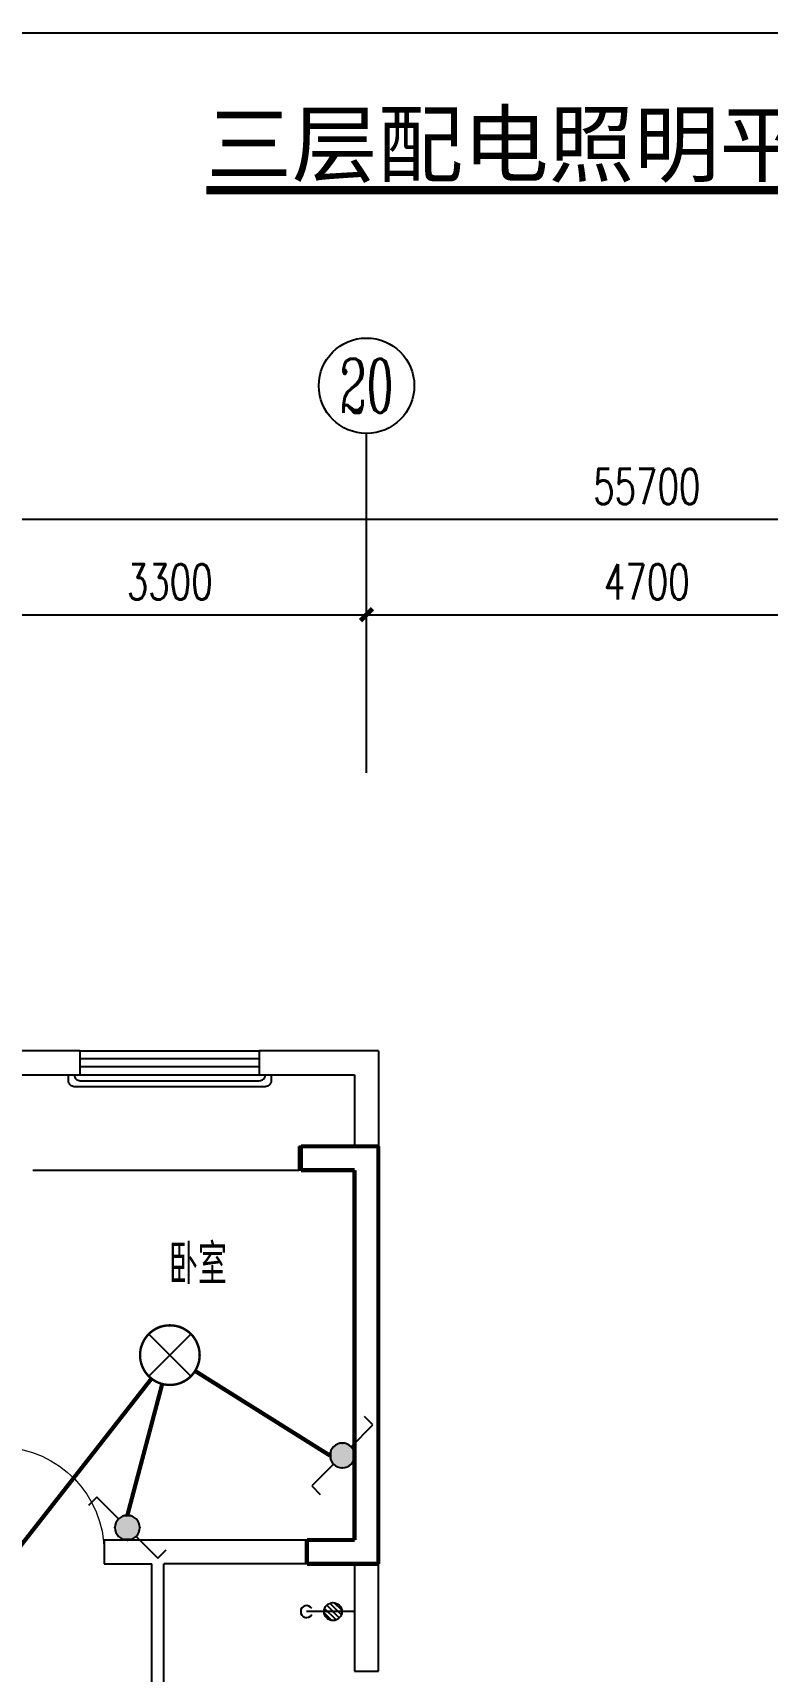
# Model space of a CAD drawing. Extents: x -993182 to -819982, y 169304 to 600104.
# Drawn here: x -959447 to -953289, y 314068 to 327804 of the extents above; entities that cross this region are included whole.
import ezdxf
from ezdxf.enums import TextEntityAlignment as Align

# ---------------------------------------------------------------- set-up
doc = ezdxf.new("R2010")
doc.units = 0
doc.header["$LTSCALE"] = 1000
doc.header["$MEASUREMENT"] = 0
for name, color, linetype in [('AXIS', 3, 'Continuous'), ('AXIS_TEXT', 7, 'Continuous'), ('DIM_SYMB', 3, 'Continuous'), ('EQUIP-照明', 3, 'Continuous'), ('PUB_TEXT', 7, 'Continuous'), ('WALL', 4, 'Continuous'), ('WINDOW', 2, 'Continuous'), ('WIRE-照明', 1, 'Continuous'), ('家具', 187, 'Continuous'), ('栏杆', 169, 'Continuous'), ('表格', 157, 'Continuous'), ('面层', 215, 'Continuous')]:
    doc.layers.add(name, color=color, linetype=linetype)
doc.styles.add('-黑体', font='simhei.ttf')
doc.styles.add('_TCH_AXIS', font='COMPLEX', dxfattribs={"bigfont": 'GBCBIG'})
doc.styles.add('_TCH_DIM_T3', font='SIMPLEX', dxfattribs={"width": 0.705882, "bigfont": 'GBCBIG'})
doc.styles.add('_TEL_DIM', font='ICED', dxfattribs={"width": 0.8, "height": 3.5, "bigfont": 'BZHZ'})
doc.styles.add('COMPLEX', font='COMPLEX')
doc.styles.get("Standard").update_dxf_attribs({"font": 'gbenor.shx', "bigfont": 'gbcbig.shx'})
doc.dimstyles.new('_TCH_ARCH&&100', dxfattribs={"dimtxt": 297.5, "dimasz": 100, "dimexe": 250, "dimexo": 300, "dimgap": 126.25, "dimtad": 1, "dimdec": 0, "dimzin": 0, "dimdsep": 46, "dimtxsty": '_TCH_DIM_T3', "dimblk": 'ARCHTICK', "dimcen": 0.09, "dimclrt": 7, "dimazin": 2, "dimtfac": 1, "dimtdec": 0, "dimtix": 1, "dimtmove": 2, "dimatfit": 3, "dimfxl": 0, "dimtolj": 1, "dimtzin": 0, "dimarcsym": 0})

# ---------------------------------------------------------------- blocks, each defined once
blk = doc.blocks.new('$lvtry$00000168')
at = {"color": 0}
blk.add_line((0, 0), (0, -395), dxfattribs=at)
blk.add_arc((0, -395), 50, 121.0332, 58.9668, dxfattribs=at)
for p in [(0, 0), (0, -223)]:
    blk.add_point(p, dxfattribs=at)
blk = doc.blocks.new('$lvtry$00000171')
for p, q in [((-74, 11), (-11, 74)), ((-70, -27), (27, 70)), ((-53, -53), (53, 53)), ((-27, -70), (70, 27)), ((11, -74), (74, -11))]:
    blk.add_line(p, q)
blk.add_circle((0, 0), 75)
blk.add_point((0, 0))
blk = doc.blocks.new('A$C6BE329BC')
at = {"layer": '家具'}
blk.add_blockref('$lvtry$00000168', (75, 445), dxfattribs=at)
at = {"layer": '家具', "rotation": 180}
blk.add_blockref('$lvtry$00000171', (75, 271), dxfattribs=at)
blk = doc.blocks.new('q4')
at = {"color": 3, "const_width": 35}
for points in [[(-509960, -491595), (-509310, -491595)], [(-509960, -491795), (-509960, -491595)], [(-509310, -495095), (-509310, -491595)], [(-509960, -491795), (-509510, -491795)], [(-509510, -494895), (-509510, -491795)], [(-509910, -494895), (-509510, -494895)], [(-509910, -495095), (-509910, -494895)], [(-509910, -495095), (-509310, -495095)]]:
    blk.add_lwpolyline(points, dxfattribs=at)
blk = doc.blocks.new('$WINLIB2D$00000001')
at = {"color": 0}
for points in [[(-0.5, 0.5), (-0.5, -0.5)], [(-0.5, 0.5), (0.5, 0.5)], [(0.5, -0.5), (0.5, 0.5)], [(0.5, 0.1667), (-0.5, 0.1667)], [(0.5, -0.1667), (-0.5, -0.1667)], [(-0.5, -0.5), (0.5, -0.5)]]:
    blk.add_lwpolyline(points, dxfattribs=at)
blk = doc.blocks.new('$DorLib2D$00000001')
for p, q in [((0.45, 0.975), (0.5, 0.975)), ((0.45, 0), (0.45, 0.975)), ((0.5, 0), (0.5, 0.975)), ((0.5, 0), (0.45, 0))]:
    blk.add_line(p, q)
at = {"lineweight": 13}
blk.add_arc((0.475, 0), 0.975, 91.4693, 180, dxfattribs=at)
blk = doc.blocks.new('_AXISO')
blk.add_circle((0, 0), 0.5)
at = {"layer": 'AXIS_TEXT', "style": 'COMPLEX', "width": 1.041667}
blk.add_attdef('A', text='', height=0.56, dxfattribs=at).set_placement((-0.25, -0.28), (0.25, -0.28), align=Align.FIT)
blk = doc.blocks.new('_ArchTick')
at = {"color": 0, "linetype": 'ByBlock', "const_width": 0.4}
blk.add_lwpolyline([(-0.5, -0.5), (0.5, 0.5)], dxfattribs=at)
blk = doc.blocks.new('*D862')
at = {"layer": 'AXIS', "color": 0, "lineweight": -2}
for p, q in [((-343309, -422720), (-343309, -420344)), ((-287609, -422720), (-287609, -420344)), ((-343309, -420594), (-287609, -420594))]:
    blk.add_line(p, q, dxfattribs=at)
at = {"layer": 'Defpoints', "color": 0}
for p in [(-287609, -420594), (-343309, -423020), (-287609, -423020)]:
    blk.add_point(p, dxfattribs=at)
at = {"layer": 'AXIS', "color": 0, "lineweight": -2, "xscale": 100, "yscale": 100, "zscale": 100, "rotation": 180}
blk.add_blockref('_ArchTick', (-343309, -420594), dxfattribs=at)
at = {"layer": 'AXIS', "color": 0, "lineweight": -2, "xscale": 100, "yscale": 100, "zscale": 100}
blk.add_blockref('_ArchTick', (-287609, -420594), dxfattribs=at)
at = {"layer": 'AXIS', "color": 7, "insert": (-315459, -420319), "char_height": 297.5, "attachment_point": 5, "style": '_TCH_DIM_T3'}
blk.add_mtext('\\A1;55700', dxfattribs=at)
blk = doc.blocks.new('*D873')
at = {"layer": 'AXIS', "color": 0, "lineweight": -2}
for p, q in [((-321109, -422720), (-321109, -421144)), ((-317809, -422720), (-317809, -421144)), ((-321109, -421394), (-317809, -421394))]:
    blk.add_line(p, q, dxfattribs=at)
at = {"layer": 'Defpoints', "color": 0}
for p in [(-317809, -421394), (-321109, -423020), (-317809, -423020)]:
    blk.add_point(p, dxfattribs=at)
at = {"layer": 'AXIS', "color": 0, "lineweight": -2, "xscale": 100, "yscale": 100, "zscale": 100, "rotation": 180}
blk.add_blockref('_ArchTick', (-321109, -421394), dxfattribs=at)
at = {"layer": 'AXIS', "color": 0, "lineweight": -2, "xscale": 100, "yscale": 100, "zscale": 100}
blk.add_blockref('_ArchTick', (-317809, -421394), dxfattribs=at)
at = {"layer": 'AXIS', "color": 7, "insert": (-319459, -421119), "char_height": 297.5, "attachment_point": 5, "style": '_TCH_DIM_T3'}
blk.add_mtext('\\A1;3300', dxfattribs=at)
blk = doc.blocks.new('*D874')
at = {"layer": 'AXIS', "color": 0, "lineweight": -2}
for p, q in [((-317809, -422720), (-317809, -421144)), ((-313109, -422720), (-313109, -421144)), ((-317809, -421394), (-313109, -421394))]:
    blk.add_line(p, q, dxfattribs=at)
at = {"layer": 'Defpoints', "color": 0}
for p in [(-313109, -421394), (-317809, -423020), (-313109, -423020)]:
    blk.add_point(p, dxfattribs=at)
at = {"layer": 'AXIS', "color": 0, "lineweight": -2, "xscale": 100, "yscale": 100, "zscale": 100, "rotation": 180}
blk.add_blockref('_ArchTick', (-317809, -421394), dxfattribs=at)
at = {"layer": 'AXIS', "color": 0, "lineweight": -2, "xscale": 100, "yscale": 100, "zscale": 100}
blk.add_blockref('_ArchTick', (-313109, -421394), dxfattribs=at)
at = {"layer": 'AXIS', "color": 7, "insert": (-315459, -421119), "char_height": 297.5, "attachment_point": 5, "style": '_TCH_DIM_T3'}
blk.add_mtext('\\A1;4700', dxfattribs=at)
blk = doc.blocks.new('$equip$00002539')
for p, q in [((-0.354, 0.354), (0.354, -0.354)), ((0.354, 0.354), (-0.354, -0.354))]:
    blk.add_line(p, q)
at = {"const_width": 0.04}
blk.add_lwpolyline([(-0.5, 0, 1), (0.5, 0, 1), (-0.5, 0, 0.911406)], format="xyb", dxfattribs=at)
blk.add_circle((0, 0), 0.5)
for p in [(0, 0.5), (-0.5, 0), (0.5, 0), (0, -0.5)]:
    blk.add_point(p)
at = {"color": 7, "style": '_TEL_DIM', "flags": 1}
blk.add_attdef('A', text='', height=0.00002, dxfattribs=at).set_placement((0, 0), align=Align.MIDDLE_CENTER)
blk = doc.blocks.new('$equip$00001208')
for p, q in [((0.147, 0.356), (0.512, 0.72)), ((0.512, 0.72), (0.653, 0.579)), ((-0.147, 0.061), (-0.512, -0.304)), ((-0.512, -0.304), (-0.653, -0.162))]:
    blk.add_line(p, q)
blk.add_circle((0, 0.208), 0.208)
for points in [[(-0.18, 0.312), (0.18, 0.312), (-0.208, 0.208), (0.208, 0.208)], [(-0.104, 0.389), (0.104, 0.389), (-0.18, 0.312), (0.18, 0.312)], [(0, 0.417), (0, 0.417), (-0.104, 0.389), (0.104, 0.389)], [(-0.18, 0.104), (0.18, 0.104), (-0.208, 0.208), (0.208, 0.208)], [(-0.104, 0.028), (0.104, 0.028), (-0.18, 0.104), (0.18, 0.104)], [(0, 0), (0, 0), (-0.104, 0.028), (0.104, 0.028)]]:
    blk.add_solid(points)
at = {"layer": 'EQUIP-照明'}
for p in [(0, 0.417), (-0.208, 0.208), (0, 0), (0.208, 0.208)]:
    blk.add_point(p, dxfattribs=at)
at = {"layer": 'EQUIP-照明', "flags": 9}
blk.add_attdef('A', (0, 0), '', height=0.00002, dxfattribs=at)
blk = doc.blocks.new('5#、7#楼参照')
at = {"layer": 'AXIS'}
blk.add_line((-317808.8, -422074.7), (-317808.8, -419874.4), dxfattribs=at)
at = {"layer": 'WALL'}
for p, q in [((-320208.8, -425050.9), (-321208.8, -425050.9)), ((-320208.8, -425250.9), (-320208.8, -425050.9)), ((-317708.8, -425050.9), (-318708.8, -425050.9)), ((-318708.8, -425050.9), (-318708.8, -425250.9)), ((-317708.8, -425050.9), (-317708.8, -425950.9)), ((-321008.8, -425250.9), (-320208.8, -425250.9)), ((-318708.8, -425250.9), (-317908.8, -425250.9)), ((-317908.8, -425250.9), (-317908.8, -425850.9)), ((-317908.8, -425850.9), (-318377.8, -425850.9)), ((-318377.8, -426050.9), (-318377.8, -425850.9)), ((-317908.8, -426050.9), (-318377.8, -426050.9)), ((-317908.8, -426050.9), (-317908.8, -429150.9)), ((-317708.8, -425950.9), (-317708.8, -429250.9)), ((-319508.8, -429150.9), (-320008.8, -429150.9)), ((-320008.8, -429150.9), (-320008.8, -429350.9)), ((-317908.8, -429150.9), (-319508.8, -429150.9)), ((-320008.8, -429350.9), (-319608.8, -429350.9)), ((-319608.8, -430450.9), (-319608.8, -429350.9)), ((-319508.8, -430550.9), (-319508.8, -429350.9)), ((-317908.8, -429350.9), (-319508.8, -429350.9)), ((-317908.8, -429350.9), (-317908.8, -430250.9)), ((-317708.8, -430250.9), (-317708.8, -429250.9)), ((-317908.8, -430250.9), (-317708.8, -430250.9))]:
    blk.add_line(p, q, dxfattribs=at)
at = {"layer": 'WINDOW'}
blk.add_line((-320607.8, -426050.9), (-318377.8, -426050.9), dxfattribs=at)
at = {"layer": '栏杆'}
for points in [[(-318608.8, -425250.9), (-318608.8, -425300.9, -0.4142136), (-318658.8, -425350.9), (-320258.8, -425350.9, -0.4142136), (-320308.8, -425300.9), (-320308.8, -425250.9)], [(-320258.8, -425250.9), (-320258.8, -425250.9, 0.4142136), (-320208.8, -425300.9), (-318708.8, -425300.9, 0.4142136), (-318658.8, -425250.9), (-318658.8, -425250.9)]]:
    blk.add_lwpolyline(points, format="xyb", dxfattribs=at)
at = {"layer": '表格'}
blk.add_lwpolyline([(-351842.7, -416515.5), (-278242.7, -416515.5)], dxfattribs=at)
at = {"rotation": 270.0000000000217}
blk.add_blockref('A$C6BE329BC', (-318361.1, -429675.9), dxfattribs=at)
at = {"layer": 'AXIS'}
ref = blk.add_blockref('_AXISO', (-317808.8, -419474.4), dxfattribs=dict(at, xscale=800, yscale=800, zscale=800))
ref.add_attrib('A', '20', dxfattribs={"layer": 'AXIS_TEXT', "height": 452.55, "style": '_TCH_AXIS', "width": 0.617647}).set_placement((-318035.1, -419700.7), (-317582.5, -419700.7), align=Align.FIT)
at = {"layer": 'WINDOW', "xscale": 1500, "yscale": -200, "zscale": 1500}
blk.add_blockref('$WINLIB2D$00000001', (-319458.8, -425150.9), dxfattribs=at)
at = {"layer": 'WINDOW', "xscale": 900, "yscale": -900, "zscale": 900, "rotation": 180}
blk.add_blockref('$DorLib2D$00000001', (-320458.8, -429250.9), dxfattribs=at)
at = {"layer": '面层'}
blk.add_blockref('q4', (191600.7, 65744.1), dxfattribs=at)
at = {"layer": 'AXIS'}
for p1, p2, distance, picture, middle in [((-343308.8, -423020), (-287608.8, -423020), 2425.6, '*D862', (-315458.8, -420319.4)), ((-321108.8, -423020), (-317808.8, -423020), 1625.6, '*D873', (-319458.8, -421119.4)), ((-317808.8, -423020), (-313108.8, -423020), 1625.6, '*D874', (-315458.8, -421119.4))]:
    dim = blk.add_aligned_dim(p1=p1, p2=p2, distance=distance, dimstyle='_TCH_ARCH&&100', dxfattribs=at)
    dim.commit()
    dim.dimension.update_dxf_attribs({"geometry": picture, "text_midpoint": middle})

msp = doc.modelspace()

# ---------------------------------------------------------------- linework, layer by layer
at = {"layer": 'DIM_SYMB', "const_width": 70}
msp.add_lwpolyline([(-957991, 326484), (-951161, 326484)], dxfattribs=at)
at = {"layer": 'WIRE-照明', "linetype": 'Continuous', "const_width": 35}
for points in [[(-956957, 315877), (-958086, 316585)], [(-958452, 316521), (-959944, 314615)], [(-958362, 316476), (-958654, 315376)]]:
    msp.add_lwpolyline(points, dxfattribs=at)

# ---------------------------------------------------------------- block references
at = {"layer": 'EQUIP-照明', "xscale": -500, "yscale": 500, "zscale": 500}
for name, p in [('$equip$00002539', (-958298, 316718)), ('$equip$00001208', (-958654, 315168))]:
    msp.add_blockref(name, p, dxfattribs=at)
at = {"layer": 'EQUIP-照明', "xscale": -500, "yscale": 500, "zscale": 500, "rotation": 90}
msp.add_blockref('$equip$00001208', (-956748, 315877), dxfattribs=at)
at = {"layer": '面层'}
msp.add_blockref('5#、7#楼参照', (-638840, 744319), dxfattribs=at)

# ---------------------------------------------------------------- texts
at = {"layer": 'DIM_SYMB', "color": 7, "style": '-黑体'}
msp.add_text('三层配电照明平面图', height=525.7, dxfattribs=at).set_placement((-957991, 326608, 0))
at = {"layer": 'PUB_TEXT'}
msp.add_text('卧室', height=337.6, dxfattribs=at).set_placement((-958306, 317311, 0))

doc.saveas('drawing.dxf')
